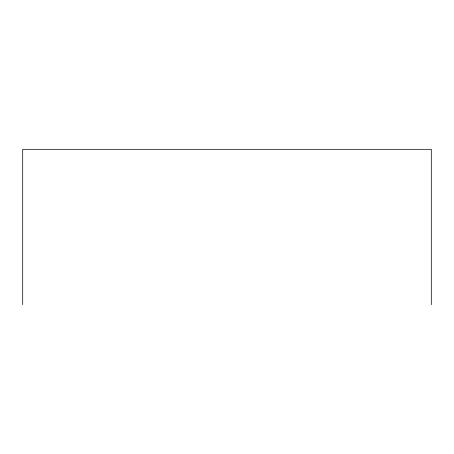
<?xml version="1.0" encoding="UTF-8"?>
<svg xmlns="http://www.w3.org/2000/svg" width="454" height="454" viewBox="0 0 454 454"><rect width="100%" height="100%" fill="white"/><g stroke="black" fill="none" stroke-linecap="round" stroke-linejoin="round"><path stroke-width="0.68" d="M431.3 304.685L431.3 149.315L22.7 149.315L22.7 304.685"/></g></svg>
